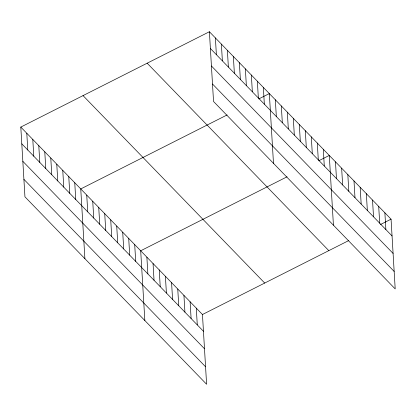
<?xml version="1.0" encoding="UTF-8"?>
<svg xmlns="http://www.w3.org/2000/svg" width="416" height="416" viewBox="0 0 416 416"><rect width="100%" height="100%" fill="white"/><g stroke="black" fill="none" stroke-linecap="round" stroke-linejoin="round"><path stroke-width="0.62" d="M20.8 127.078L202.462 314.517L206.606 384.264L24.944 196.825L20.8 127.078L209.394 31.736L391.056 219.175L395.2 288.922L213.538 101.483L209.394 31.736M227.11 114.941L80.751 188.932L84.895 258.679M258.783 98.925L269.339 93.59L273.484 163.337M287.061 176.795L140.696 250.786L144.841 320.538M318.734 160.784L329.29 155.444L333.434 225.196M202.462 314.517L348.826 240.521M380.5 224.51L391.056 219.175M210.387 48.5L392.054 235.94M211.427 65.983L393.089 253.422M212.498 84.001L394.16 271.44M147.155 63.196L328.822 250.635M83.034 95.612L264.701 283.052M21.798 143.842L203.46 331.282M22.833 161.325L204.5 348.764M23.904 179.343L205.566 366.782M384.878 212.8L385.876 229.564M378.7 206.43L379.699 223.194M372.528 200.054L373.521 216.819M366.35 193.679L367.344 210.444M360.173 187.309L361.171 204.074M353.995 180.934L354.994 197.699M347.823 174.564L348.816 191.329M341.645 168.189L342.638 184.954M335.468 161.819L336.461 178.584M323.294 149.261L324.293 166.02M317.299 143.073L318.297 159.838M311.308 136.89L312.302 153.65M305.313 130.702L306.306 147.467M299.317 124.514L300.31 141.279M293.322 118.331L294.315 135.096M287.326 112.143L288.324 128.908M281.33 105.96L282.329 122.725M275.335 99.772L276.333 116.537M263.349 87.402L264.342 104.166M257.353 81.219L258.346 97.984M251.358 75.031L252.351 91.796M245.362 68.848L246.36 85.613M239.366 62.66L240.365 79.425M233.371 56.477L234.369 73.242M227.375 50.289L228.374 67.054M221.385 44.106L222.378 60.871M215.389 37.918L216.382 54.683M196.284 308.142L197.283 324.906M190.112 301.772L191.105 318.531M183.934 295.396L184.928 312.161M177.757 289.021L178.755 305.786M171.579 282.651L172.578 299.416M165.402 276.276L166.4 293.041M159.229 269.906L160.222 286.671M153.052 263.531L154.045 280.296M146.874 257.161L147.872 273.926M134.701 244.603L135.699 261.362M128.71 238.415L129.704 255.18M122.715 232.232L123.708 248.992M116.719 226.044L117.712 242.809M110.724 219.856L111.717 236.621M104.728 213.673L105.726 230.438M98.732 207.485L99.731 224.25M92.737 201.302L93.735 218.067M86.741 195.114L87.74 211.879M74.755 182.744L75.748 199.508M68.76 176.561L69.753 193.326M62.764 170.373L63.762 187.138M56.768 164.19L57.767 180.955M50.773 158.002L51.771 174.767M44.777 151.819L45.776 168.584M38.787 145.631L39.78 162.396M32.791 139.448L33.784 156.213M26.796 133.26L27.789 150.025"/></g></svg>
